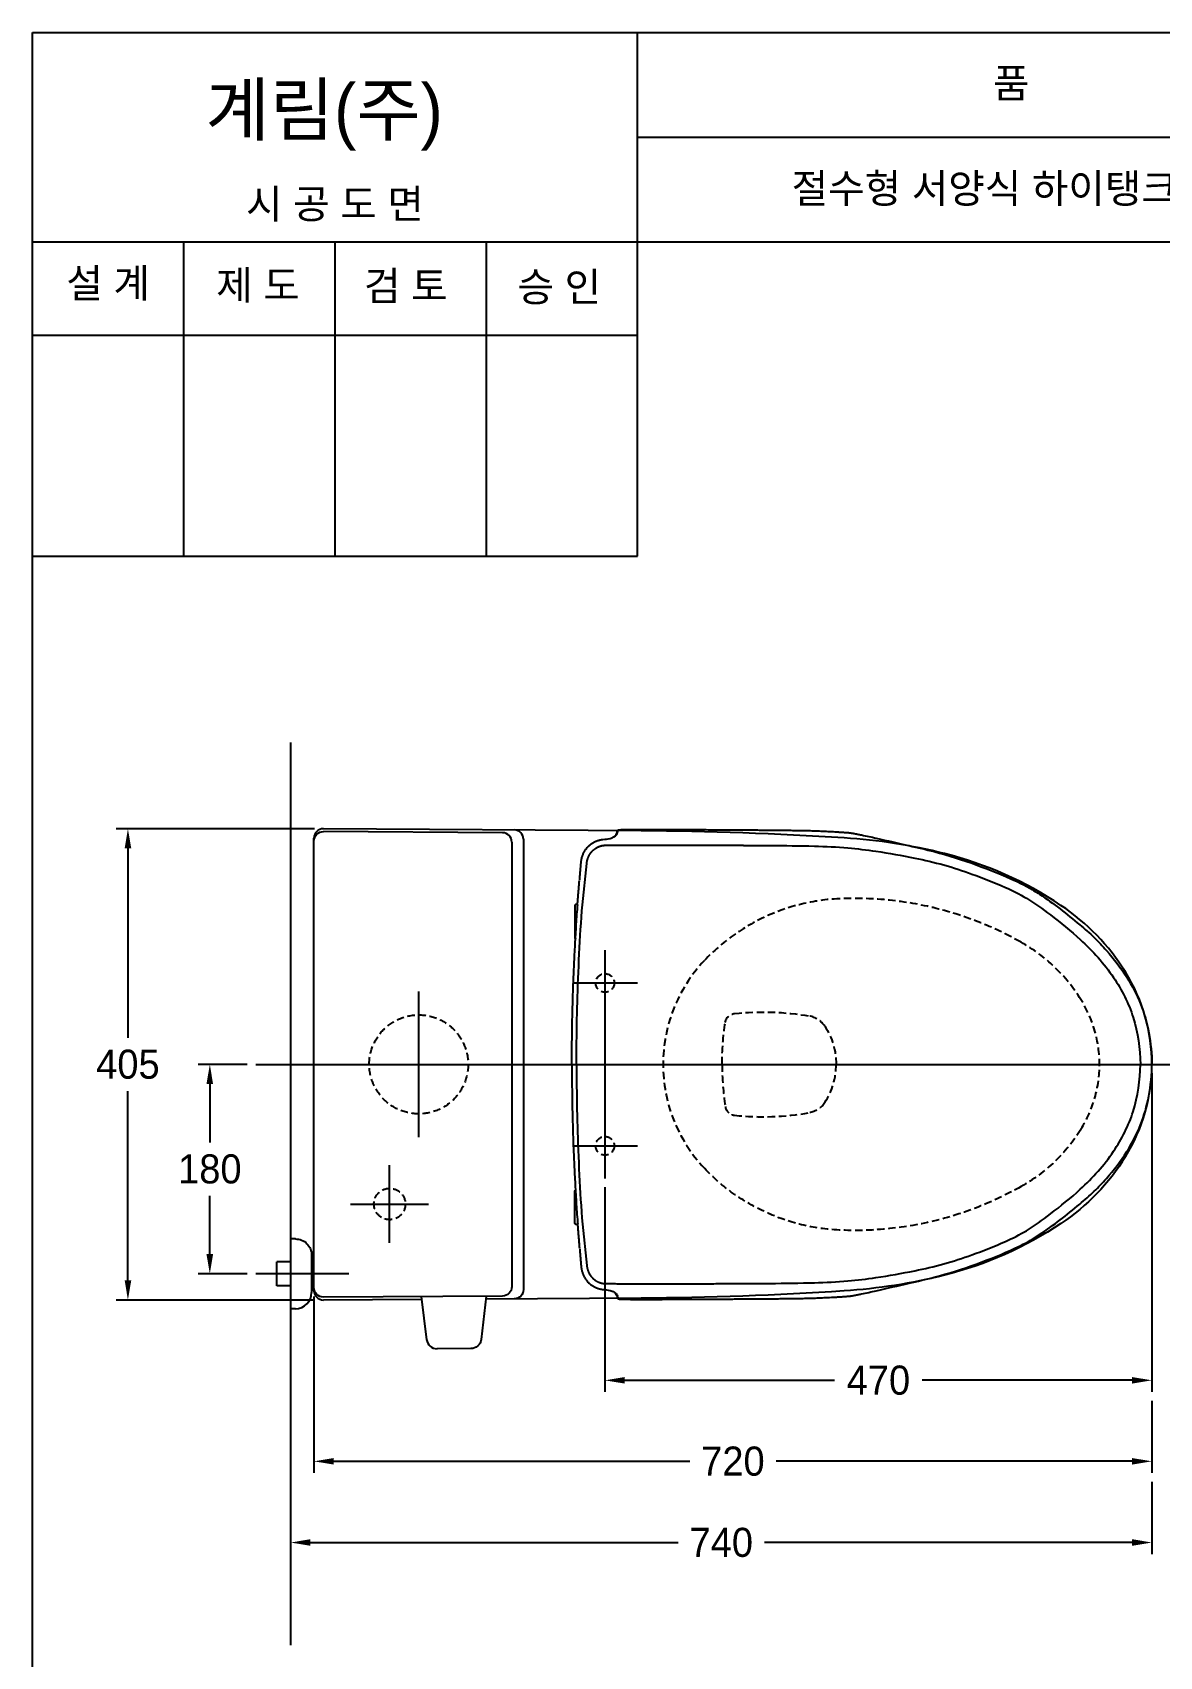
# Model space of a CAD drawing. Header units: millimetres. Extents: x 0 to 1800, y -67 to 2530.
# Drawn here: x 0 to 968, y 1134 to 2530 of the extents above; entities that cross this region are included whole.
import ezdxf
from ezdxf.enums import TextEntityAlignment as Align
from ezdxf.lldxf.tags import DXFTag

# ---------------------------------------------------------------- set-up
doc = ezdxf.new("R2010")
doc.units = ezdxf.units.MM
doc.linetypes.add('DASHED2', pattern=[9.525, 6.35, -3.175])
for name, color, linetype in [('TEXT', 7, 'Continuous'), ('내부선 및 부속', 4, 'Continuous'), ('도각라인', 255, 'Continuous'), ('외형선', 3, 'Continuous'), ('점선', 6, 'DASHED2'), ('중심선', 1, 'DASHED'), ('치수선', 7, 'Continuous')]:
    doc.layers.add(name, color=color, linetype=linetype)
doc.styles.add('____', font='')
doc.styles.add('타이틀', font='H2GTRM.TTF', dxfattribs={"height": 25})
doc.styles.get('____').set_extended_font_data('굴림')
tags = doc.linetypes.add('DASHDOT', pattern=[70, 31, -13, 13, -13]).pattern_tags.tags
tags[10:11] = [DXFTag(74, 4), DXFTag(75, 0), DXFTag(340, '0'), DXFTag(46, 0.0), DXFTag(50, 0.0), DXFTag(44, 0.0), DXFTag(45, 0.0)]
tags[8:9] = [DXFTag(74, 4), DXFTag(75, 0), DXFTag(340, '0'), DXFTag(46, 0.0), DXFTag(50, 0.0), DXFTag(44, 0.0), DXFTag(45, 0.0)]
tags[6:7] = [DXFTag(74, 4), DXFTag(75, 0), DXFTag(340, '0'), DXFTag(46, 0.0), DXFTag(50, 0.0), DXFTag(44, 0.0), DXFTag(45, 0.0)]
tags[4:5] = [DXFTag(74, 4), DXFTag(75, 0), DXFTag(340, '0'), DXFTag(46, 0.0), DXFTag(50, 0.0), DXFTag(44, 0.0), DXFTag(45, 0.0)]
tags = doc.linetypes.add('DASHED', pattern=[25.72, 12.86, -12.86]).pattern_tags.tags
tags[6:7] = [DXFTag(74, 4), DXFTag(75, 0), DXFTag(340, '0'), DXFTag(46, 0.0), DXFTag(50, 0.0), DXFTag(44, 0.0), DXFTag(45, 0.0)]
tags[4:5] = [DXFTag(74, 4), DXFTag(75, 0), DXFTag(340, '0'), DXFTag(46, 0.0), DXFTag(50, 0.0), DXFTag(44, 0.0), DXFTag(45, 0.0)]
doc.dimstyles.new('MSADIM', dxfattribs={"dimtxt": 33, "dimasz": 17, "dimexe": 10, "dimexo": 7.5, "dimgap": 10, "dimtad": 0, "dimtih": 1, "dimtoh": 1, "dimdec": 0, "dimzin": 1, "dimdsep": 46, "dimtxsty": '____', "dimcen": 11.25, "dimadec": 0, "dimazin": 0, "dimtfac": 1, "dimtdec": 0, "dimtix": 1, "dimtmove": 0, "dimatfit": 3, "dimfxl": 1, "dimtolj": 1, "dimtzin": 1, "dimarcsym": 0})

# ---------------------------------------------------------------- blocks, each defined once
blk = doc.blocks.new('*D2')
at = {"layer": '치수선', "color": 0, "linetype": 'Continuous', "lineweight": -2, "transparency": 16777216}
for p, q in [((961.9, 1635.8), (961.9, 1361.8)), ((491.9, 1537.8), (491.9, 1361.8)), ((508.9, 1371.8), (689.3, 1371.8)), ((944.9, 1371.8), (764.6, 1371.8))]:
    blk.add_line(p, q, dxfattribs=at)
at = {"layer": '치수선', "color": 0, "linetype": 'Continuous', "transparency": 16777216}
for points in [[(508.9, 1374.6), (508.9, 1369), (491.9, 1371.8)], [(944.9, 1374.6), (944.9, 1369), (961.9, 1371.8)]]:
    blk.add_solid(points, dxfattribs=at)
at = {"layer": '치수선', "color": 0, "linetype": 'Continuous', "transparency": 16777216, "insert": (726.9, 1371.8), "char_height": 25, "attachment_point": 5, "style": '____'}
blk.add_mtext('\\A1;470', dxfattribs=at)
blk = doc.blocks.new('*D3')
at = {"layer": '치수선', "color": 0, "linetype": 'Continuous', "lineweight": -2, "transparency": 16777216}
for p, q in [((241.9, 1443.8), (241.9, 1292.2)), ((961.9, 1354.3), (961.9, 1292.2)), ((258.9, 1302.2), (564.8, 1302.2)), ((944.9, 1302.2), (639.1, 1302.2))]:
    blk.add_line(p, q, dxfattribs=at)
at = {"layer": '치수선', "color": 0, "linetype": 'Continuous', "transparency": 16777216}
for points in [[(258.9, 1305), (258.9, 1299.4), (241.9, 1302.2)], [(944.9, 1305), (944.9, 1299.4), (961.9, 1302.2)]]:
    blk.add_solid(points, dxfattribs=at)
at = {"layer": '치수선', "color": 0, "linetype": 'Continuous', "transparency": 16777216, "insert": (601.9, 1302.2), "char_height": 25, "attachment_point": 5, "style": '____'}
blk.add_mtext('\\A1;720', dxfattribs=at)
blk = doc.blocks.new('*D4')
at = {"layer": '치수선', "color": 0, "linetype": 'Continuous', "lineweight": -2, "transparency": 16777216}
for p, q in [((961.9, 1284.7), (961.9, 1222.4)), ((221.9, 1239.2), (221.9, 1242.4)), ((238.9, 1232.4), (554.8, 1232.4)), ((944.9, 1232.4), (629.1, 1232.4))]:
    blk.add_line(p, q, dxfattribs=at)
at = {"layer": '치수선', "color": 0, "linetype": 'Continuous', "transparency": 16777216}
for points in [[(238.9, 1235.3), (238.9, 1229.6), (221.9, 1232.4)], [(944.9, 1235.3), (944.9, 1229.6), (961.9, 1232.4)]]:
    blk.add_solid(points, dxfattribs=at)
at = {"layer": '치수선', "color": 0, "linetype": 'Continuous', "transparency": 16777216, "insert": (591.9, 1232.4), "char_height": 25, "attachment_point": 5, "style": '____'}
blk.add_mtext('\\A1;740', dxfattribs=at)
blk = doc.blocks.new('*D5')
at = {"layer": '치수선', "color": 0, "linetype": 'Continuous', "lineweight": -2, "transparency": 16777216}
for p, q in [((184.4, 1643.3), (142.4, 1643.3)), ((152.4, 1626.3), (152.4, 1576.1)), ((152.4, 1480.3), (152.4, 1530.4)), ((184.4, 1463.3), (142.4, 1463.3))]:
    blk.add_line(p, q, dxfattribs=at)
at = {"layer": '치수선', "color": 0, "linetype": 'Continuous', "transparency": 16777216}
for points in [[(149.5, 1626.3), (155.2, 1626.3), (152.4, 1643.3)], [(149.5, 1480.3), (155.2, 1480.3), (152.4, 1463.3)]]:
    blk.add_solid(points, dxfattribs=at)
at = {"layer": '치수선', "color": 0, "linetype": 'Continuous', "transparency": 16777216, "insert": (152.4, 1553.3), "char_height": 25, "attachment_point": 5, "style": '____'}
blk.add_mtext('\\A1;180', dxfattribs=at)
blk = doc.blocks.new('*D6')
at = {"layer": '치수선', "color": 0, "linetype": 'Continuous', "lineweight": -2, "transparency": 16777216}
for p, q in [((242.4, 1845.8), (72, 1845.8)), ((82, 1828.8), (82, 1666.1)), ((82, 1457.8), (82, 1620.4)), ((242.4, 1440.8), (72, 1440.8))]:
    blk.add_line(p, q, dxfattribs=at)
at = {"layer": '치수선', "color": 0, "linetype": 'Continuous', "transparency": 16777216}
for points in [[(79.2, 1828.8), (84.9, 1828.8), (82, 1845.8)], [(79.2, 1457.8), (84.9, 1457.8), (82, 1440.8)]]:
    blk.add_solid(points, dxfattribs=at)
at = {"layer": '치수선', "color": 0, "linetype": 'Continuous', "transparency": 16777216, "insert": (82, 1643.3), "char_height": 25, "attachment_point": 5, "style": '____'}
blk.add_mtext('\\A1;405', dxfattribs=at)

msp = doc.modelspace()

# ---------------------------------------------------------------- linework, layer by layer
at = {"layer": '내부선 및 부속', "linetype": 'Continuous'}
for p, q in [((472.5, 1780.4), (476.3, 1815.9)), ((225.9, 1493.3), (221.9, 1493.3)), ((472.5, 1506.1), (476.3, 1470.6)), ((209.9, 1453), (209.9, 1473.5)), ((221.9, 1473.5), (209.9, 1473.5)), ((239.9, 1479.3), (239.9, 1447.3)), ((241.9, 1473.5), (239.9, 1473.5)), ((221.9, 1453), (209.9, 1453)), ((241.9, 1453), (239.9, 1453)), ((333.9, 1443.8), (338.6, 1406.7)), ((389.9, 1444.1), (385.6, 1407)), ((225.9, 1433.3), (221.9, 1433.3)), ((376.7, 1399), (347.6, 1398.9))]:
    msp.add_line(p, q, dxfattribs=at)
at = {"layer": '내부선 및 부속', "linetype": 'Continuous', "flags": 128}
for points in [[(225.9, 1493.3, -0.414214), (239.9, 1479.3)], [(385.6, 1407, -0.379025), (376.7, 1399)]]:
    msp.add_lwpolyline(points, format="xyb", dxfattribs=at)
at = {"layer": '내부선 및 부속', "linetype": 'Continuous'}
for centre, radius, start, end in [((225.9, 1447.3), 14, 270, 360), ((347.6, 1407.9), 9, 187.3283, 270.36)]:
    msp.add_arc(centre, radius, start, end, dxfattribs=at)
for points, knots in [([(490.2, 1836.6), (492.3, 1836.8), (495.6, 1837.1), (499.7, 1838.5), (502, 1840.4), (502.7, 1842.6), (503.1, 1843.8), (503.2, 1844.5)], [0, 0, 0, 0, 0.365249, 0.602127, 0.767607, 0.87495, 1, 1, 1, 1]), ([(499.7, 1838.8), (500.4, 1839.3), (500.8, 1839.7), (501.5, 1840.5), (501.8, 1841.1), (502.4, 1842.7), (502.6, 1843.5), (502.7, 1844.1)], [0, 0, 0, 0, 0.27184, 0.27184, 0.635663, 0.635663, 1, 1, 1, 1]), ([(633.7, 1831.4), (646.5, 1831.3), (668.8, 1831.1), (699.2, 1829.8), (728, 1826.2), (755.5, 1821.3), (783.1, 1815.1), (809.1, 1806.5), (832.9, 1797.1), (855.8, 1785.9), (877, 1770.2), (903.5, 1749), (929.5, 1720.4), (948.2, 1683.5), (951.7, 1656.9), (952, 1643.3)], [0, 0, 0, 0, 0.093653, 0.164046, 0.223339, 0.306249, 0.368717, 0.431233, 0.506855, 0.556726, 0.618117, 0.699663, 0.805979, 0.899628, 1, 1, 1, 1]), ([(712.4, 1840.4), (716.7, 1839.6), (730.3, 1836.5), (751.1, 1831.8), (780, 1825.1), (799.1, 1819.1), (811, 1814.8)], [0, 0, 0, 0, 0.127278, 0.411073, 0.628105, 1, 1, 1, 1]), ([(811, 1814.8), (822.4, 1810.5), (837.3, 1804.7), (855.3, 1795.9), (874.3, 1784.1), (893.2, 1769.1), (912.2, 1752.8), (926.1, 1738), (940.4, 1719.5), (953, 1695.6), (960.1, 1670.1), (961.9, 1652.4), (961.9, 1643.3)], [0, 0, 0, 0, 0.150256, 0.1971, 0.246973, 0.425111, 0.493876, 0.556337, 0.675024, 0.781285, 0.887301, 1, 1, 1, 1]), ([(467.5, 1643.3), (467.5, 1660.8), (467.7, 1678.4), (469, 1724.2), (470.4, 1752.3), (472.5, 1780.4)], [0, 0, 0, 0, 0.384285, 0.384285, 1, 1, 1, 1]), ([(467.5, 1643.3), (467.5, 1625.7), (467.7, 1608.1), (469, 1562.3), (470.4, 1534.2), (472.5, 1506.1)], [0, 0, 0, 0, 0.384285, 0.384285, 1, 1, 1, 1]), ([(633.7, 1455.1), (646.5, 1455.2), (668.8, 1455.4), (699.2, 1456.7), (728, 1460.3), (755.5, 1465.2), (783.1, 1471.4), (809.1, 1480), (832.9, 1489.4), (855.8, 1500.6), (877, 1516.3), (903.5, 1537.5), (929.5, 1566.1), (948.2, 1603), (951.7, 1629.6), (952, 1643.3)], [0, 0, 0, 0, 0.093653, 0.164046, 0.223339, 0.306249, 0.368717, 0.431233, 0.506855, 0.556726, 0.618117, 0.699663, 0.805979, 0.899628, 1, 1, 1, 1]), ([(811, 1471.7), (822.4, 1476), (837.3, 1481.8), (855.3, 1490.6), (874.3, 1502.4), (893.2, 1517.4), (912.2, 1533.7), (926.1, 1548.5), (940.4, 1567), (953, 1590.9), (960.1, 1616.4), (961.9, 1634.1), (961.9, 1643.3)], [0, 0, 0, 0, 0.150256, 0.1971, 0.246973, 0.425111, 0.493876, 0.556337, 0.675024, 0.781285, 0.887301, 1, 1, 1, 1]), ([(712.4, 1446.1), (716.7, 1446.9), (730.3, 1450), (751.1, 1454.7), (780, 1461.4), (799.1, 1467.4), (811, 1471.7)], [0, 0, 0, 0, 0.127278, 0.411073, 0.628105, 1, 1, 1, 1]), ([(490.2, 1449.9), (492.3, 1449.7), (495.6, 1449.4), (499.7, 1448), (502, 1446.1), (502.7, 1443.9), (503.1, 1442.7), (503.2, 1442)], [0, 0, 0, 0, 0.365249, 0.602127, 0.767607, 0.87495, 1, 1, 1, 1]), ([(499.7, 1447.7), (500.4, 1447.2), (500.8, 1446.8), (501.5, 1446), (501.8, 1445.4), (502.4, 1443.8), (502.6, 1443), (502.7, 1442.4)], [0, 0, 0, 0, 0.27184, 0.27184, 0.635663, 0.635663, 1, 1, 1, 1])]:
    msp.add_open_spline(points, degree=3, knots=knots, dxfattribs=at)
for points, weights in [([(502.7, 1844.1), (502.8, 1844.5), (503.2, 1844.5)], [1, 0.759584069252, 1]), ([(503.3, 1844.6), (503.4, 1844.7), (503.6, 1844.7)], [1, 0.97375112772, 1]), ([(503.6, 1844.7), (504.3, 1844.9), (505, 1844.9)], [1, 0.995997786522, 1]), ([(507, 1845.1), (507.4, 1845.1), (507.9, 1845.1)], [1, 0.999943435192, 1]), ([(507.9, 1845.1), (556.3, 1845.2), (604.8, 1844.8)], [1, 0.99998986721, 1]), ([(604.8, 1844.8), (629, 1844.7), (653.1, 1844.4)], [1, 0.999997258186, 1]), ([(653.1, 1844.4), (677.4, 1844.2), (701.5, 1842.4)], [1, 0.99938338995, 1]), ([(701.5, 1842.4), (702.6, 1842.3), (703.7, 1842.1)], [1, 0.999780237675, 1]), ([(703.7, 1842.1), (704.7, 1842), (705.7, 1841.8)], [1, 0.999994516373, 1]), ([(472.2, 1821), (474.6, 1830.5), (483.5, 1834.7)], [1, 0.905401706696, 1]), ([(483.5, 1834.7), (486.7, 1836.2), (490.2, 1836.6)], [1, 0.986322164536, 1]), ([(492.6, 1831.6), (543.9, 1831.9), (595.1, 1831.6)], [1, 0.999987840652, 1]), ([(595.1, 1831.6), (603.7, 1831.6), (612.3, 1831.5)], [1, 0.999999582767, 1]), ([(705.7, 1841.8), (709.1, 1841.1), (712.4, 1840.4)], [1, 0.999980866909, 1]), ([(470.2, 1801.9), (470.8, 1809.7), (471.5, 1817.4)], [1, 0.999991178513, 1]), ([(471.5, 1817.4), (471.7, 1819.2), (472.2, 1821)], [1, 0.996846735477, 1]), ([(468.4, 1781.4), (469.2, 1791.4), (470, 1801.4)], [1, 0.999985337257, 1]), ([(463.5, 1643.3), (463.5, 1712.1), (468.5, 1780.7)], [1, 0.999331831932, 1]), ([(467.2, 1780.7), (466.1, 1780.7), (466.1, 1779.7)], [1, 0.709781348705, 1]), ([(466.1, 1752.1), (466.1, 1751.6), (466.6, 1751.3)], [1, 0.875766694546, 1]), ([(463.5, 1643.3), (463.5, 1574.4), (468.5, 1505.8)], [1, 0.999331831932, 1]), ([(466.1, 1534.4), (466.1, 1534.9), (466.6, 1535.2)], [1, 0.875766694546, 1]), ([(467.2, 1505.8), (466.1, 1505.8), (466.1, 1506.8)], [1, 0.709781348705, 1]), ([(468.4, 1505.1), (469.2, 1495.1), (470, 1485.1)], [1, 0.999985337257, 1]), ([(470.2, 1484.6), (470.8, 1476.9), (471.5, 1469.1)], [1, 0.999991178513, 1]), ([(471.5, 1469.1), (471.7, 1467.3), (472.2, 1465.5)], [1, 0.996846735477, 1]), ([(472.2, 1465.5), (474.6, 1456), (483.5, 1451.8)], [1, 0.905401706696, 1]), ([(483.5, 1451.8), (486.7, 1450.3), (490.2, 1449.9)], [1, 0.986322164536, 1]), ([(492.6, 1454.9), (543.9, 1454.6), (595.1, 1454.9)], [1, 0.999987840652, 1]), ([(595.1, 1454.9), (603.7, 1454.9), (612.3, 1455)], [1, 0.999999582767, 1]), ([(502.7, 1442.4), (502.8, 1442), (503.2, 1442)], [1, 0.759584069252, 1]), ([(503.3, 1441.9), (503.4, 1441.8), (503.6, 1441.8)], [1, 0.97375112772, 1]), ([(503.6, 1441.8), (504.3, 1441.6), (505, 1441.6)], [1, 0.995997786522, 1]), ([(505, 1441.6), (505.6, 1441.5), (506.1, 1441.5)], [1, 0.999717116356, 1]), ([(506.1, 1441.5), (506.2, 1441.5), (506.3, 1441.5)], [1, 0.999998092651, 1]), ([(506.3, 1441.5), (506.6, 1441.5), (507, 1441.4)], [1, 0.999943375587, 1]), ([(507, 1441.4), (507.4, 1441.4), (507.9, 1441.4)], [1, 0.999943435192, 1]), ([(507.9, 1441.4), (556.3, 1441.3), (604.8, 1441.7)], [1, 0.99998986721, 1]), ([(604.8, 1441.7), (629, 1441.8), (653.1, 1442.1)], [1, 0.999997258186, 1]), ([(653.1, 1442.1), (677.4, 1442.3), (701.5, 1444.1)], [1, 0.99938338995, 1]), ([(701.5, 1444.1), (702.6, 1444.2), (703.7, 1444.4)], [1, 0.999780237675, 1]), ([(703.7, 1444.4), (704.7, 1444.5), (705.7, 1444.7)], [1, 0.999994516373, 1]), ([(705.7, 1444.7), (709.1, 1445.4), (712.4, 1446.1)], [1, 0.999980866909, 1])]:
    msp.add_rational_spline(points, weights, degree=2, dxfattribs=at)
for points, degree in [([(503.2, 1844.5), (503.2, 1844.5), (503.2, 1844.5), (503.2, 1844.5), (503.3, 1844.5), (503.3, 1844.6)], 5), ([(612.3, 1831.5), (623, 1831.5), (633.7, 1831.4)], 2), ([(466.1, 1779.7), (466.1, 1765.9), (466.1, 1752.1)], 2), ([(468.5, 1780.7), (467.9, 1780.7), (467.2, 1780.7)], 2), ([(466.1, 1506.8), (466.1, 1520.6), (466.1, 1534.4)], 2), ([(468.5, 1505.8), (467.9, 1505.8), (467.2, 1505.8)], 2), ([(612.3, 1455), (623, 1455), (633.7, 1455.1)], 2), ([(503.2, 1442), (503.2, 1442), (503.2, 1442), (503.2, 1442), (503.3, 1442), (503.3, 1441.9)], 5)]:
    msp.add_open_spline(points, degree=degree, dxfattribs=at)
for points in [[(476.3, 1815.9), (476.6, 1819.1), (477.9, 1821.9), (479.2, 1824.8), (481.5, 1827), (483.8, 1829.2), (486.7, 1830.4), (488.2, 1831), (489.7, 1831.3), (490.5, 1831.5), (491.2, 1831.5), (491.9, 1831.6), (492.6, 1831.6)], [(476.3, 1470.6), (476.6, 1467.4), (477.9, 1464.6), (479.2, 1461.7), (481.5, 1459.5), (483.8, 1457.3), (486.7, 1456.1), (488.2, 1455.5), (489.7, 1455.2), (490.5, 1455), (491.2, 1455), (491.9, 1454.9), (492.6, 1454.9)]]:
    msp.add_rational_spline(points, [1, 0.985439419746, 1, 0.983340084553, 1, 0.981753587723, 1, 0.995261609554, 1, 0.998759031296, 1, 0.999247133732, 1], degree=2, knots=[0, 0, 0, 0.253131, 0.253131, 0.505475, 0.505475, 0.756562, 0.756562, 0.881321, 0.881321, 0.943657, 0.943657, 1, 1, 1], dxfattribs=at)
at = {"layer": '도각라인', "color": 7}
for p, q in [((0, 0), (0, 2530)), ((0, 2530), (1800, 2530)), ((520, 2080), (520, 2530)), ((520, 2440), (1800, 2440)), ((0, 2350), (1800, 2350)), ((130, 2080), (130, 2350)), ((260, 2080), (260, 2350)), ((390, 2080), (390, 2350)), ((0, 2270), (520, 2270)), ((0, 2080), (520, 2080))]:
    msp.add_line(p, q, dxfattribs=at)
at = {"layer": '외형선', "linetype": 'Continuous'}
for p, q in [((221.9, 1144.1), (221.9, 1919.9)), ((523, 1844.1), (250, 1845.8)), ((404, 1842.3), (250, 1843.3)), ((241.9, 1448.8), (241.9, 1837.8)), ((411.9, 1834.3), (411.9, 1452.2)), ((421.9, 1836.7), (421.9, 1449.8)), ((404, 1444.2), (250, 1443.3)), ((334.2, 1441.3), (250, 1440.8)), ((523, 1442.4), (389.6, 1441.6))]:
    msp.add_line(p, q, dxfattribs=at)
at = {"layer": '외형선', "linetype": 'Continuous', "flags": 128}
for points in [[(241.9, 1835.3, -0.41603), (250, 1843.3)], [(939.2, 1563.8, -0.10598), (883.8, 1506.6)], [(883.8, 1506.6, -0.086231), (783.6, 1462.1)], [(411.9, 1452.2, -0.412399), (404, 1444.2)], [(783.6, 1462.1, -0.045482), (697.5, 1448.6)], [(250, 1443.3, -0.41603), (241.9, 1451.3)], [(421.9, 1449.8, -0.412399), (414, 1441.8)], [(697.5, 1448.6, -0.014555), (523, 1442.4)]]:
    msp.add_lwpolyline(points, format="xyb", dxfattribs=at)
at = {"layer": '외형선', "linetype": 'Continuous'}
for centre, radius, start, end in [((249.9, 1837.8), 8, 89.6438, 180), ((403.9, 1834.3), 8, 0, 89.6448), ((413.9, 1836.7), 8, 0, 89.6448), ((504.4, -1155.9), 3000, 86.3094, 89.6448), ((666.6, 1358.9), 480, 75.8928, 86.3094), ((705.6, 1514.1), 320, 56.179, 75.8928), ((778, 1622.1), 190, 31.9805, 56.179), ((811.9, 1643.3), 150, 328.0195, 31.9805), ((249.9, 1448.8), 8, 180, 270)]:
    msp.add_arc(centre, radius, start, end, dxfattribs=at)
for points, weights in [([(505, 1844.9), (505.6, 1845), (506.1, 1845)], [1, 0.999717116356, 1]), ([(506.1, 1845), (506.2, 1845), (506.3, 1845)], [1, 0.999998092651, 1]), ([(506.3, 1845), (506.6, 1845), (507, 1845.1)], [1, 0.999943375587, 1])]:
    msp.add_rational_spline(points, weights, degree=2, dxfattribs=at)
msp.add_open_spline([(956.6, 1643.2), (956.6, 1643.2), (956.6, 1643.1), (956.6, 1643.1)], degree=3, dxfattribs=at)
msp.add_open_spline([(956.6, 1643.2), (956.6, 1643.2), (956.6, 1643.1), (956.6, 1643.1)], degree=3, dxfattribs=at)
at = {"layer": '점선', "flags": 128}
for points in [[(592.6, 1643.3, -0.037774), (595.3, 1679.4)], [(595.3, 1679.4, -0.340717), (603.3, 1687)], [(603.3, 1687, -0.070312), (667.6, 1684.8)], [(680.9, 1676, -0.145176), (690.6, 1643.3)], [(680.9, 1610.5, -0.207813), (667.6, 1601.7)], [(901, 1587.6, -0.124986), (849.5, 1538.3)], [(693.1, 1500.9, -0.194093), (577.5, 1553.9)], [(849.5, 1538.3, -0.141335), (693.1, 1500.9)]]:
    msp.add_lwpolyline(points, format="xyb", dxfattribs=at)
at = {"layer": '점선'}
for centre, radius in [((491.9, 1713.3), 8), ((331.9, 1643.3), 42.5), ((491.9, 1573.3), 8), ((306.9, 1523.3), 13.5)]:
    msp.add_circle(centre, radius, dxfattribs=at)
for centre, radius, start, end in [((701, 1615.8), 170, 92.6557, 136.5923), ((706.6, 1495.9), 290, 60.4773, 92.6557), ((778, 1622.1), 145, 31.9805, 60.4773), ((671.9, 1643.3), 130, 136.5923, 223.4077), ((811.9, 1643.3), 105, 328.0195, 31.9805), ((664.1, 1665.1), 20, 33.0409, 79.9998), ((832.6, 1643.3), 240, 180, 188.653), ((630.6, 1643.3), 60, 326.9591, 0.0001), ((604.2, 1608.5), 9, 188.653, 263.9124), ((627.6, 1828.3), 230, 263.9124, 280.0002)]:
    msp.add_arc(centre, radius, start, end, dxfattribs=at)
at = {"layer": '중심선', "linetype": 'DASHDOT'}
for p, q in [((491.9, 1741.3), (491.9, 1545.3)), ((331.9, 1580.8), (331.9, 1705.8)), ((463.9, 1713.3), (519.9, 1713.3)), ((191.9, 1643.3), (991.9, 1643.3)), ((463.9, 1573.3), (519.9, 1573.3)), ((306.9, 1489.8), (306.9, 1556.8)), ((273.4, 1523.3), (340.4, 1523.3)), ((271.9, 1463.3), (191.9, 1463.3))]:
    msp.add_line(p, q, dxfattribs=at)

# ---------------------------------------------------------------- texts
at = {"layer": 'TEXT', "style": '타이틀'}
for s, p in [('품             명', (915.7, 2486.4)), ('절수형 서양식 하이탱크 일체형 변기', (905.8, 2396)), ('시 공 도 면', (259.9, 2382.7)), ('설 계', (65, 2314.6)), ('제 도', (193.8, 2312.9)), ('검 토', (320.8, 2312.3)), ('승 인', (452.7, 2311.4))]:
    msp.add_text(s, height=25, dxfattribs=at).set_placement(p, align=Align.MIDDLE_CENTER)
msp.add_text('계림(주)', height=44, dxfattribs=at).set_placement((148.7, 2441.8))

# ---------------------------------------------------------------- dimensions: what is measured, and where the dimension line sits
at = {"layer": '치수선', "linetype": 'Continuous'}
for base, p1, p2, picture, middle in [((82, 1845.8), (249.9, 1440.8), (249.9, 1845.8), '*D6', (82, 1643.3)), ((152.4, 1463.3), (191.9, 1643.3), (191.9, 1463.3), '*D5', (152.4, 1553.3))]:
    dim = msp.add_linear_dim(base=base, p1=p1, p2=p2, angle=90, dimstyle='MSADIM', override={"dimtxt": 25}, dxfattribs=at)
    dim.commit()
    dim.dimension.update_dxf_attribs({"geometry": picture, "text_midpoint": middle, "dimtype": 160})
for base, p1, p2, picture, middle in [((961.9, 1371.8), (491.9, 1545.3), (961.9, 1643.3), '*D2', (726.9, 1371.8)), ((961.9, 1302.2), (241.9, 1451.3), (961.9, 1361.8), '*D3', (601.9, 1302.2)), ((221.9, 1232.4), (961.9, 1292.2), (221.9, 1231.7), '*D4', (591.9, 1232.4))]:
    dim = msp.add_linear_dim(base=base, p1=p1, p2=p2, dimstyle='MSADIM', override={"dimtxt": 25}, dxfattribs=at)
    dim.commit()
    dim.dimension.update_dxf_attribs({"geometry": picture, "text_midpoint": middle, "dimtype": 160})

doc.saveas('drawing.dxf')
